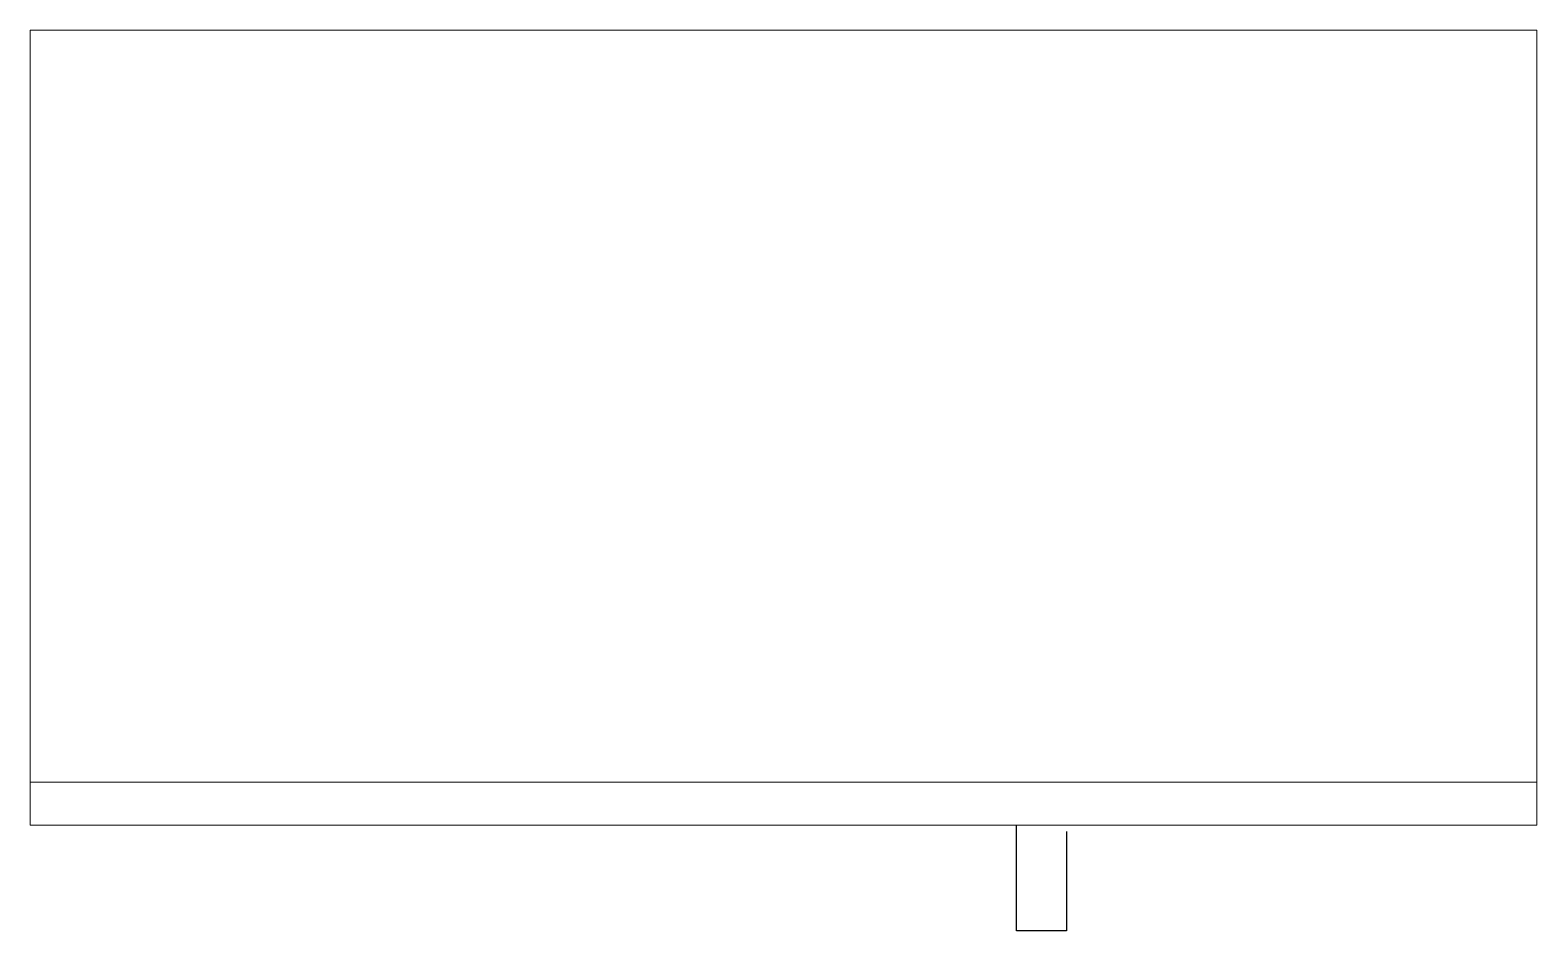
# Model space of a CAD drawing. Extents: x 420 to 444, y -917.7 to -903.3.
import ezdxf

# ---------------------------------------------------------------- set-up
doc = ezdxf.new("R2010")
doc.units = 0
doc.header["$MEASUREMENT"] = 0
doc.layers.add('layer1', color=7, linetype='Continuous')
doc.layers.add('layer2', color=6, linetype='Continuous')

msp = doc.modelspace()

# ---------------------------------------------------------------- linework, layer by layer
at = {"layer": 'layer1', "linetype": 'Continuous', "lineweight": 0}
for p, q in [((419.966, -915.315), (443.966, -915.315)), ((419.966, -916), (443.966, -916))]:
    msp.add_line(p, q, dxfattribs=at)
at = {"layer": 'layer1'}
for p, q in [((435.677, -917.687), (435.677, -916)), ((436.476, -916.103), (436.476, -917.687)), ((436.476, -917.687), (435.677, -917.687))]:
    msp.add_line(p, q, dxfattribs=at)
at = {"layer": 'layer2', "linetype": 'Continuous', "lineweight": 0}
for p, q in [((419.966, -916), (419.966, -903.334)), ((419.966, -903.334), (443.966, -903.334)), ((443.966, -916), (443.966, -903.334))]:
    msp.add_line(p, q, dxfattribs=at)

doc.saveas('drawing.dxf')
